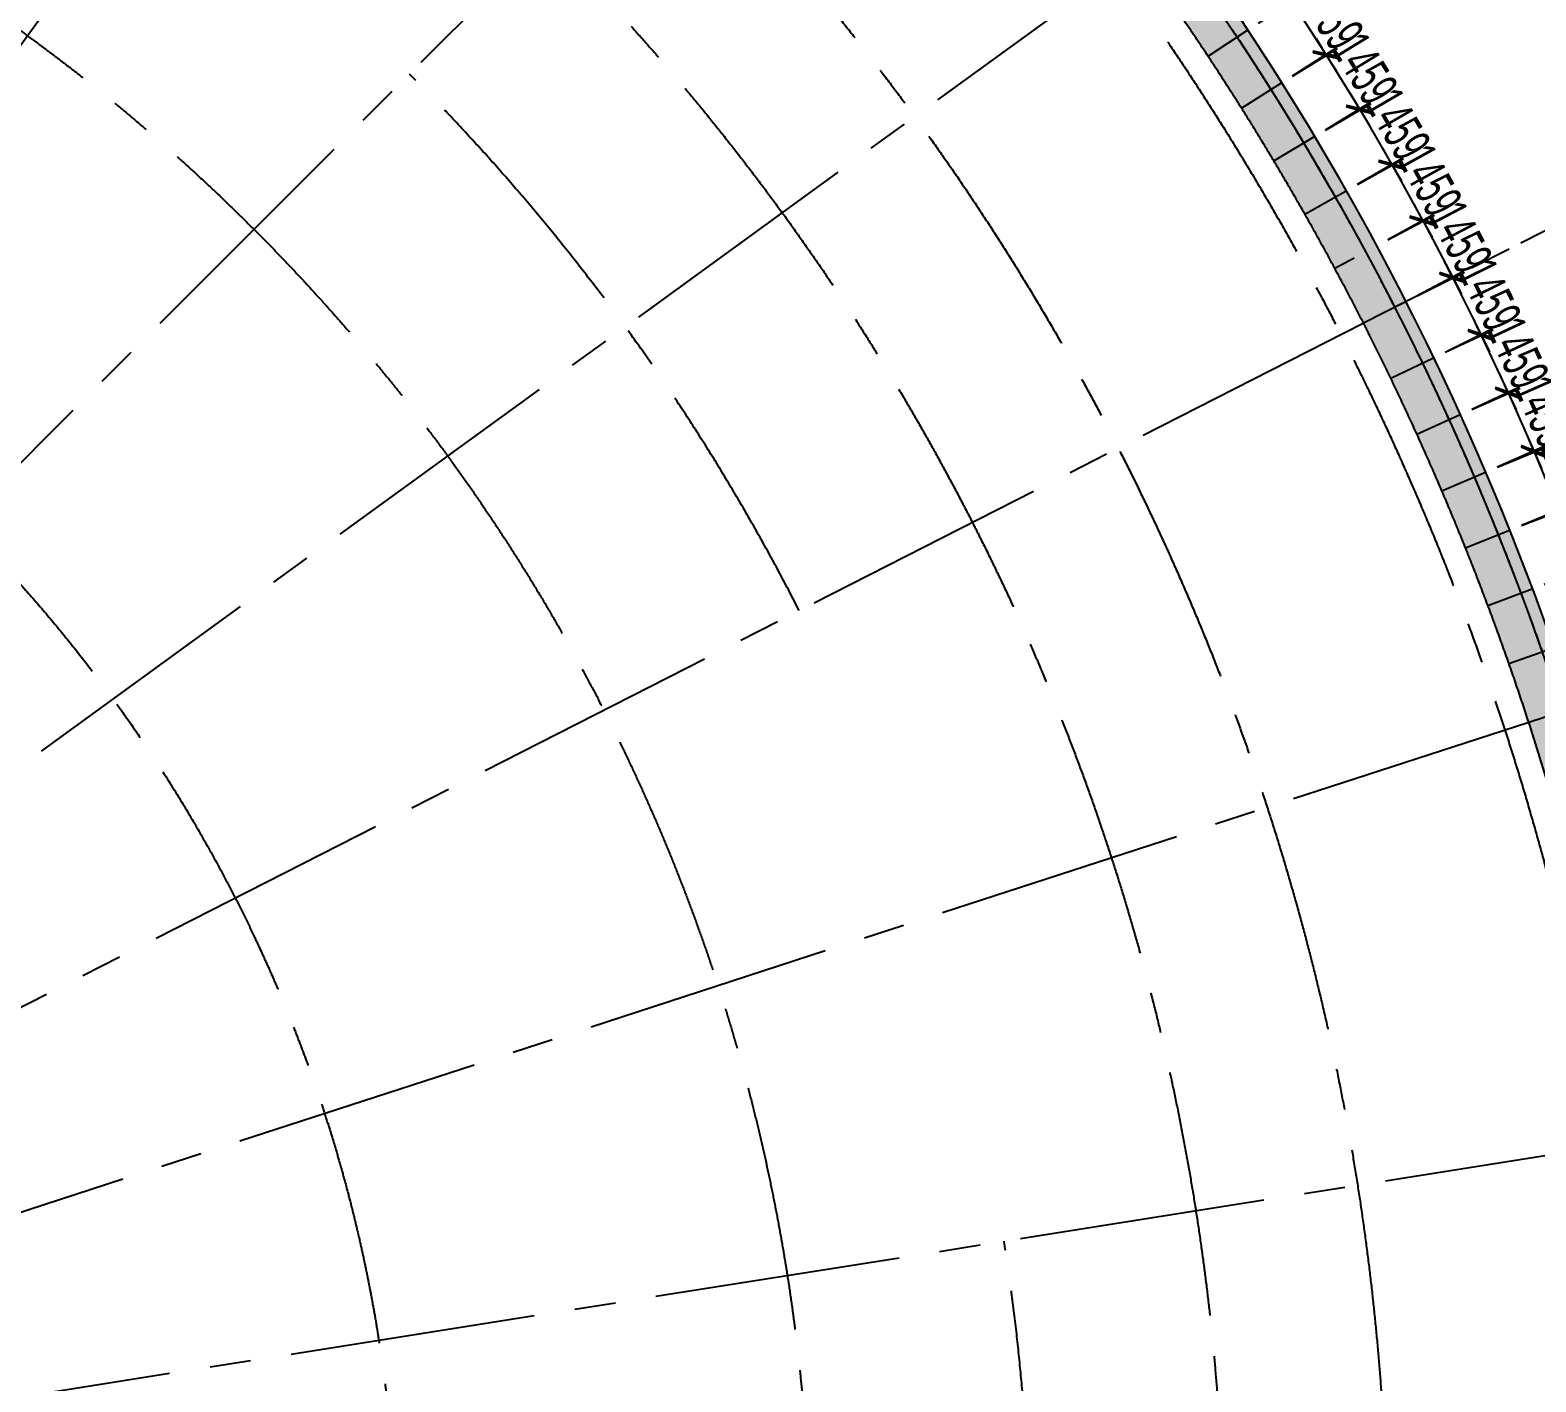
# Model space of a CAD drawing. Extents: x 104132 to 3338343, y -1228862 to 1409848.
# Drawn here: x 1528974 to 1563927, y 101156 to 132536 of the extents above; entities that cross this region are included whole.
import ezdxf

# ---------------------------------------------------------------- set-up
doc = ezdxf.new("R2010")
doc.units = 0
for name, pattern in [('CENTER', [50.8, 31.75, -6.35, 6.35, -6.35]), ('CENTER2', [28.575, 19.05, -3.175, 3.175, -3.175]), ('HIDDEN', [9.525, 6.35, -3.175])]:
    doc.linetypes.add(name, pattern=pattern)
doc.layers.get('0').update_dxf_attribs({"color": 8})
doc.layers.get('Defpoints').update_dxf_attribs({"color": 8})
for name, color, linetype in [('#幕墙线-平面', 8, 'Continuous'), ('#标注', 8, 'Continuous'), ('#虚线', 8, 'HIDDEN'), ('#轴线', 8, 'CENTER2'), ('A-FLOR-UNDR', 8, 'Continuous'), ('DOTE', 8, 'CENTER'), ('IEL-FINE', 8, 'Continuous')]:
    doc.layers.add(name, color=color, linetype=linetype)
doc.styles.add('JHZX', font='jrs.shx', dxfattribs={"width": 0.6, "bigfont": 'jhz.shx'})
doc.dimstyles.new('JZBZ-300', dxfattribs={"dimscale": 300, "dimtxt": 3, "dimasz": 1.5, "dimexe": 1, "dimexo": 1, "dimgap": 0.5, "dimtad": 1, "dimdec": 0, "dimdsep": 46, "dimtxsty": 'JHZX', "dimblk1": 'ARCHTICK', "dimblk2": 'ARCHTICK', "dimsah": 1, "dimcen": 0, "dimclrd": 1, "dimclre": 1, "dimclrt": 2, "dimadec": 3, "dimazin": 2, "dimtfac": 1, "dimtdec": 0, "dimtix": 1, "dimtmove": 0, "dimatfit": 3, "dimfxl": 1, "dimtolj": 1, "dimlwd": -1, "dimlwe": -1, "dimarcsym": 1})

# ---------------------------------------------------------------- blocks, each defined once
blk = doc.blocks.new('_ARCHTICK')
at = {"color": 0, "linetype": 'ByBlock', "const_width": 0.15}
blk.add_lwpolyline([(-0.5, -0.5), (0.5, 0.5)], dxfattribs=at)
blk = doc.blocks.new('*D17')
at = {"layer": '#标注', "color": 1, "ltscale": 300, "transparency": 16777216}
for p, q in [((632056, -116475), (636511, -114205)), ((636140, -126333), (640895, -124788))]:
    blk.add_line(p, q, dxfattribs=at)
blk.add_arc((571468, -147346), 72700, 18, 27, dxfattribs=at)
at = {"layer": 'Defpoints', "color": 0, "ltscale": 300, "transparency": 16777216}
for p in [(631789, -116611), (639339, -121293), (635854, -126425), (571468, -147346)]:
    blk.add_point(p, dxfattribs=at)
at = {"layer": '#标注', "color": 1, "ltscale": 300, "transparency": 16777216, "xscale": 450, "yscale": 450, "zscale": 450}
for p, rotation in [((636244, -114341), 117.0000000000009), ((640610, -124880), 288.0000000000002)]:
    blk.add_blockref('_ARCHTICK', p, dxfattribs=dict(at, rotation=rotation))
at = {"layer": '#标注', "color": 2, "ltscale": 300, "transparency": 16777216, "insert": (639188, -119295), "char_height": 900, "attachment_point": 5, "rotation": 292.5, "style": 'JHZX'}
blk.add_mtext('\\A1;9°', dxfattribs=at)
blk = doc.blocks.new('*D18')
at = {"layer": '#标注', "color": 1, "ltscale": 300, "transparency": 16777216}
for p, q in [((626481, -107376), (630526, -104438)), ((632056, -116475), (636511, -114205))]:
    blk.add_line(p, q, dxfattribs=at)
blk.add_arc((571468, -147346), 72700, 27, 36, dxfattribs=at)
at = {"layer": 'Defpoints', "color": 0, "ltscale": 300, "transparency": 16777216}
for p in [(626238, -107553), (634428, -110996), (631789, -116611), (571468, -147346)]:
    blk.add_point(p, dxfattribs=at)
at = {"layer": '#标注', "color": 1, "ltscale": 300, "transparency": 16777216, "xscale": 450, "yscale": 450, "zscale": 450}
for p, rotation in [((630283, -104614), 126.000000000001), ((636244, -114341), 297.0000000000011)]:
    blk.add_blockref('_ARCHTICK', p, dxfattribs=dict(at, rotation=rotation))
at = {"layer": '#标注', "color": 2, "ltscale": 300, "transparency": 16777216, "insert": (633966, -109047), "char_height": 900, "attachment_point": 5, "rotation": 301.5, "style": 'JHZX'}
blk.add_mtext('\\A1;9°', dxfattribs=at)
blk = doc.blocks.new('JHEG')
at = {"layer": 'IEL-FINE', "ltscale": 300}
h = blk.add_hatch(dxfattribs=at)
h.set_pattern_fill('DOTS', color=256, scale=500)
h.set_pattern_definition([(0, (580162.5, -365125.2), (396.875, 793.75), [0, -793.75])])
edge = h.paths.add_edge_path()
edge.add_arc((645162, -300125), 63900, 342.64631, 381)
edge.add_arc((645162, -300125), 63900, 21, 50.7561)
edge.add_arc((645162, -300125), 63900, 50.7561, 79.71429)
edge.add_arc((645162, -300125), 63900, 79.71429, 120.59457)
edge.add_arc((645162, -300125), 63900, 120.59457, 128.0927)
edge.add_arc((645162, -300125), 63900, 128.0927, 128.52059)
edge.add_arc((607732, -253104), 3800, 128.5206, 304.9823)
edge.add_arc((632729, -288827), 39800, 74.6112, 124.9823, ccw=False)
edge.add_arc((637241, -272436), 22800, -28.017, 74.6112, ccw=False)
edge.add_arc((672553, -291225), 17200, 151.983, 245.4315)
edge.add_arc((654882, -329878), 25300, 22.1323, 65.4315, ccw=False)
edge.add_arc((692028, -314770), 14800, 202.1323, 342.6463)
edge = h.paths.add_edge_path()
edge.add_line((585393, -325672), (634762, -304571))
edge.add_line((634762, -304571), (696381, -340146))
edge.add_arc((645162, -300125), 65000, 321.99666, 563.14286)
edge = h.paths.add_edge_path()
edge.add_line((593853, -322056), (634762, -304571))
edge.add_line((634762, -304571), (688322, -335493))
edge.add_arc((645162, -300125), 55800, 320.6662, 328.1625)
edge.add_arc((692028, -314770), 14800, 202.1323, 272.0898, ccw=False)
edge.add_arc((654882, -329878), 25300, 22.1323, 65.4315)
edge.add_arc((672553, -291225), 17200, 151.983, 245.4315, ccw=False)
edge.add_arc((637241, -272436), 22800, 331.983, 434.6112)
edge.add_arc((632729, -288827), 39800, 74.6112, 116.6062)
edge.add_arc((645162, -300125), 55800, 122.8373, 203.1429)
at = {"layer": '#幕墙线-平面', "ltscale": 300}
for points in [[(698492, -264923), (699410, -264317)], [(699268, -266128), (700200, -265543)], [(700017, -267351), (700962, -266787)], [(700739, -268590), (701696, -268047)], [(701433, -269845), (701886, -269601)], [(702098, -271115), (703078, -270616)], [(702734, -272400), (703725, -271923)], [(703342, -273699), (704344, -273244)], [(703920, -275011), (704932, -274579)], [(704469, -276336), (705490, -275926)], [(704988, -277672), (706018, -277286)], [(705477, -279020), (706515, -278657)], [(705935, -280379), (706981, -280039)]]:
    blk.add_lwpolyline(points, dxfattribs=at)
at = {"layer": '#虚线', "ltscale": 3000}
blk.add_lwpolyline([(640864, -236370, -0.01122), (643729, -236241, -0.016832), (648029, -236290, -0.016832), (652317, -236627, -0.016832), (656572, -237252, -0.104346), (681000, -247221, -0.010582), (683206, -248784, -0.011804), (685587, -250637, -0.025121), (690347, -254941, -0.012545), (692556, -257264, -0.013636), (694822, -259912, -0.013091), (696859, -262566, -0.013091), (698754, -265323, -0.013091), (700502, -268175, -0.013091), (702098, -271115, -0.013091), (703538, -274135, -0.013091), (704818, -277225, -0.013091), (705935, -280379, -0.013091), (706885, -283587, -0.012872)], format="xyb", dxfattribs=at)
at = {"layer": 'A-FLOR-UNDR', "ltscale": 5}
blk.add_arc((645162, -300125), 65000, 322.26362, 203.56739, dxfattribs=at)
blk = doc.blocks.new('*D336')
at = {"layer": '#标注', "color": 1, "ltscale": 300, "transparency": 16777216}
for p, q in [((699662, -264154), (700692, -263491)), ((700440, -263653), (700196, -263275)), ((700440, -263653), (701230, -264880)), ((700452, -265381), (701482, -264717)), ((701230, -264880), (701473, -265258))]:
    blk.add_line(p, q, dxfattribs=at)
at = {"layer": 'Defpoints', "color": 0, "ltscale": 300, "transparency": 16777216}
for p in [(699410, -264317), (701230, -264880), (700200, -265543)]:
    blk.add_point(p, dxfattribs=at)
at = {"layer": '#标注', "color": 1, "ltscale": 300, "transparency": 16777216, "xscale": 450, "yscale": 450, "zscale": 450}
for p, rotation in [((700440, -263653), 302.7857142857414), ((701230, -264880), 122.7857142857414)]:
    blk.add_blockref('_ARCHTICK', p, dxfattribs=dict(at, rotation=rotation))
at = {"layer": '#标注', "color": 2, "ltscale": 300, "transparency": 16777216, "insert": (701339, -263942), "char_height": 900, "attachment_point": 5, "rotation": 302.7857, "style": 'JHZX'}
blk.add_mtext('\\A1;1459', dxfattribs=at)
blk = doc.blocks.new('*D337')
at = {"layer": '#标注', "color": 1, "ltscale": 300, "transparency": 16777216}
for p, q in [((701244, -264903), (701009, -264519)), ((700455, -265386), (701500, -264746)), ((701244, -264903), (702006, -266147)), ((701217, -266630), (702262, -265990)), ((702006, -266147), (702242, -266530))]:
    blk.add_line(p, q, dxfattribs=at)
at = {"layer": 'Defpoints', "color": 0, "ltscale": 300, "transparency": 16777216}
for p in [(700200, -265543), (702006, -266147), (700962, -266787)]:
    blk.add_point(p, dxfattribs=at)
at = {"layer": '#标注', "color": 1, "ltscale": 300, "transparency": 16777216, "xscale": 450, "yscale": 450, "zscale": 450}
for p, rotation in [((701244, -264903), 301.5000000000276), ((702006, -266147), 121.5000000000276)]:
    blk.add_blockref('_ARCHTICK', p, dxfattribs=dict(at, rotation=rotation))
at = {"layer": '#标注', "color": 2, "ltscale": 300, "transparency": 16777216, "insert": (702137, -265211), "char_height": 900, "attachment_point": 5, "rotation": 301.5, "style": 'JHZX'}
blk.add_mtext('\\A1;1459', dxfattribs=at)
blk = doc.blocks.new('*D338')
at = {"layer": '#标注', "color": 1, "ltscale": 300, "transparency": 16777216}
for p, q in [((702020, -266170), (701794, -265781)), ((701221, -266636), (702280, -266019)), ((702020, -266170), (702754, -267431)), ((701955, -267896), (703014, -267280)), ((702754, -267431), (702981, -267819))]:
    blk.add_line(p, q, dxfattribs=at)
at = {"layer": 'Defpoints', "color": 0, "ltscale": 300, "transparency": 16777216}
for p in [(700962, -266787), (702754, -267431), (701696, -268047)]:
    blk.add_point(p, dxfattribs=at)
at = {"layer": '#标注', "color": 1, "ltscale": 300, "transparency": 16777216, "xscale": 450, "yscale": 450, "zscale": 450}
for p, rotation in [((702020, -266170), 300.2142857143143), ((702754, -267431), 120.2142857143142)]:
    blk.add_blockref('_ARCHTICK', p, dxfattribs=dict(at, rotation=rotation))
at = {"layer": '#标注', "color": 2, "ltscale": 300, "transparency": 16777216, "insert": (702906, -266498), "char_height": 900, "attachment_point": 5, "rotation": 300.2143, "style": 'JHZX'}
blk.add_mtext('\\A1;1459', dxfattribs=at)
blk = doc.blocks.new('*D339')
at = {"layer": '#标注', "color": 1, "ltscale": 300, "transparency": 16777216}
for p, q in [((701958, -267902), (703031, -267309)), ((702768, -267454), (702550, -267061)), ((702768, -267454), (703474, -268731)), ((702664, -269179), (703736, -268586)), ((703474, -268731), (703691, -269125))]:
    blk.add_line(p, q, dxfattribs=at)
at = {"layer": 'Defpoints', "color": 0, "ltscale": 300, "transparency": 16777216}
for p in [(701696, -268047), (703474, -268731), (702401, -269324)]:
    blk.add_point(p, dxfattribs=at)
at = {"layer": '#标注', "color": 1, "ltscale": 300, "transparency": 16777216, "xscale": 450, "yscale": 450, "zscale": 450}
for p, rotation in [((702768, -267454), 298.928571428599), ((703474, -268731), 118.928571428599)]:
    blk.add_blockref('_ARCHTICK', p, dxfattribs=dict(at, rotation=rotation))
at = {"layer": '#标注', "color": 2, "ltscale": 300, "transparency": 16777216, "insert": (703646, -267802), "char_height": 900, "attachment_point": 5, "rotation": 298.9286, "style": 'JHZX'}
blk.add_mtext('\\A1;1459', dxfattribs=at)
blk = doc.blocks.new('*D340')
at = {"layer": '#标注', "color": 1, "ltscale": 300, "transparency": 16777216}
for p, q in [((703487, -268755), (703278, -268357)), ((702667, -269185), (703752, -268616)), ((703487, -268755), (704163, -270047)), ((703344, -270477), (704429, -269908)), ((704163, -270047), (704372, -270446))]:
    blk.add_line(p, q, dxfattribs=at)
at = {"layer": 'Defpoints', "color": 0, "ltscale": 300, "transparency": 16777216}
for p in [(702401, -269324), (704163, -270047), (703078, -270616)]:
    blk.add_point(p, dxfattribs=at)
at = {"layer": '#标注', "color": 1, "ltscale": 300, "transparency": 16777216, "xscale": 450, "yscale": 450, "zscale": 450}
for p, rotation in [((703487, -268755), 297.642857142891), ((704163, -270047), 117.6428571428911)]:
    blk.add_blockref('_ARCHTICK', p, dxfattribs=dict(at, rotation=rotation))
at = {"layer": '#标注', "color": 2, "ltscale": 300, "transparency": 16777216, "insert": (704356, -269123), "char_height": 900, "attachment_point": 5, "rotation": 297.6429, "style": 'JHZX'}
blk.add_mtext('\\A1;1459', dxfattribs=at)
blk = doc.blocks.new('*D341')
at = {"layer": '#标注', "color": 1, "ltscale": 300, "transparency": 16777216}
for p, q in [((704176, -270072), (703976, -269669)), ((703347, -270483), (704445, -269939)), ((704176, -270072), (704823, -271379)), ((703994, -271790), (705092, -271246)), ((704823, -271379), (705023, -271782))]:
    blk.add_line(p, q, dxfattribs=at)
at = {"layer": 'Defpoints', "color": 0, "ltscale": 300, "transparency": 16777216}
for p in [(703078, -270616), (704823, -271379), (703725, -271923)]:
    blk.add_point(p, dxfattribs=at)
at = {"layer": '#标注', "color": 1, "ltscale": 300, "transparency": 16777216, "xscale": 450, "yscale": 450, "zscale": 450}
for p, rotation in [((704176, -270072), 296.3571428571746), ((704823, -271379), 116.3571428571745)]:
    blk.add_blockref('_ARCHTICK', p, dxfattribs=dict(at, rotation=rotation))
at = {"layer": '#标注', "color": 2, "ltscale": 300, "transparency": 16777216, "insert": (705037, -270459), "char_height": 900, "attachment_point": 5, "rotation": 296.3571, "style": 'JHZX'}
blk.add_mtext('\\A1;1459', dxfattribs=at)
blk = doc.blocks.new('*D342')
at = {"layer": '#标注', "color": 1, "ltscale": 300, "transparency": 16777216}
for p, q in [((704835, -271404), (704645, -270996)), ((703997, -271796), (705107, -271276)), ((704835, -271404), (705453, -272725)), ((704615, -273117), (705725, -272598)), ((705453, -272725), (705644, -273132))]:
    blk.add_line(p, q, dxfattribs=at)
at = {"layer": 'Defpoints', "color": 0, "ltscale": 300, "transparency": 16777216}
for p in [(703725, -271923), (705453, -272725), (704344, -273244)]:
    blk.add_point(p, dxfattribs=at)
at = {"layer": '#标注', "color": 1, "ltscale": 300, "transparency": 16777216, "xscale": 450, "yscale": 450, "zscale": 450}
for p, rotation in [((704835, -271404), 295.0714285714587), ((705453, -272725), 115.0714285714588)]:
    blk.add_blockref('_ARCHTICK', p, dxfattribs=dict(at, rotation=rotation))
at = {"layer": '#标注', "color": 2, "ltscale": 300, "transparency": 16777216, "insert": (705688, -271810), "char_height": 900, "attachment_point": 5, "rotation": 295.0714, "style": 'JHZX'}
blk.add_mtext('\\A1;1459', dxfattribs=at)
blk = doc.blocks.new('*D343')
at = {"layer": '#标注', "color": 1, "ltscale": 300, "transparency": 16777216}
for p, q in [((704618, -273123), (705739, -272629)), ((705465, -272750), (705283, -272338)), ((705465, -272750), (706053, -274084)), ((705206, -274458), (706328, -273963)), ((706053, -274084), (706234, -274496))]:
    blk.add_line(p, q, dxfattribs=at)
at = {"layer": 'Defpoints', "color": 0, "ltscale": 300, "transparency": 16777216}
for p in [(704344, -273244), (706053, -274084), (704932, -274579)]:
    blk.add_point(p, dxfattribs=at)
at = {"layer": '#标注', "color": 1, "ltscale": 300, "transparency": 16777216, "xscale": 450, "yscale": 450, "zscale": 450}
for p, rotation in [((705465, -272750), 293.7857142857451), ((706053, -274084), 113.7857142857451)]:
    blk.add_blockref('_ARCHTICK', p, dxfattribs=dict(at, rotation=rotation))
at = {"layer": '#标注', "color": 2, "ltscale": 300, "transparency": 16777216, "insert": (706308, -273175), "char_height": 900, "attachment_point": 5, "rotation": 293.7857, "style": 'JHZX'}
blk.add_mtext('\\A1;1459', dxfattribs=at)
blk = doc.blocks.new('*D344')
at = {"layer": '#标注', "color": 1, "ltscale": 300, "transparency": 16777216}
for p, q in [((705209, -274464), (706341, -273995)), ((706064, -274110), (705892, -273694)), ((706064, -274110), (706622, -275457)), ((705767, -275811), (706899, -275342)), ((706622, -275457), (706794, -275873))]:
    blk.add_line(p, q, dxfattribs=at)
at = {"layer": 'Defpoints', "color": 0, "ltscale": 300, "transparency": 16777216}
for p in [(704932, -274579), (706622, -275457), (705490, -275926)]:
    blk.add_point(p, dxfattribs=at)
at = {"layer": '#标注', "color": 1, "ltscale": 300, "transparency": 16777216, "xscale": 450, "yscale": 450, "zscale": 450}
for p, rotation in [((706064, -274110), 292.5000000000321), ((706622, -275457), 112.5000000000321)]:
    blk.add_blockref('_ARCHTICK', p, dxfattribs=dict(at, rotation=rotation))
at = {"layer": '#标注', "color": 2, "ltscale": 300, "transparency": 16777216, "insert": (706897, -274554), "char_height": 900, "attachment_point": 5, "rotation": 292.5, "style": 'JHZX'}
blk.add_mtext('\\A1;1459', dxfattribs=at)
blk = doc.blocks.new('*D345')
at = {"layer": '#标注', "color": 1, "ltscale": 300, "transparency": 16777216}
for p, q in [((706632, -275483), (706469, -275063)), ((705770, -275818), (706912, -275374)), ((706632, -275483), (707160, -276842)), ((706297, -277177), (707440, -276734)), ((707160, -276842), (707323, -277262))]:
    blk.add_line(p, q, dxfattribs=at)
at = {"layer": 'Defpoints', "color": 0, "ltscale": 300, "transparency": 16777216}
for p in [(705490, -275926), (707160, -276842), (706018, -277286)]:
    blk.add_point(p, dxfattribs=at)
at = {"layer": '#标注', "color": 1, "ltscale": 300, "transparency": 16777216, "xscale": 450, "yscale": 450, "zscale": 450}
for p, rotation in [((706632, -275483), 291.2142857143227), ((707160, -276842), 111.2142857143227)]:
    blk.add_blockref('_ARCHTICK', p, dxfattribs=dict(at, rotation=rotation))
at = {"layer": '#标注', "color": 2, "ltscale": 300, "transparency": 16777216, "insert": (707455, -275945), "char_height": 900, "attachment_point": 5, "rotation": 291.2143, "style": 'JHZX'}
blk.add_mtext('\\A1;1459', dxfattribs=at)
blk = doc.blocks.new('*D346')
at = {"layer": '#标注', "color": 1, "ltscale": 300, "transparency": 16777216}
for p, q in [((707170, -276868), (707016, -276445)), ((706300, -277184), (707452, -276766)), ((707170, -276868), (707667, -278239)), ((706797, -278555), (707949, -278137)), ((707667, -278239), (707820, -278662))]:
    blk.add_line(p, q, dxfattribs=at)
at = {"layer": 'Defpoints', "color": 0, "ltscale": 300, "transparency": 16777216}
for p in [(706018, -277286), (707667, -278239), (706515, -278657)]:
    blk.add_point(p, dxfattribs=at)
at = {"layer": '#标注', "color": 1, "ltscale": 300, "transparency": 16777216, "xscale": 450, "yscale": 450, "zscale": 450}
for p, rotation in [((707170, -276868), 289.9285714286084), ((707667, -278239), 109.9285714286084)]:
    blk.add_blockref('_ARCHTICK', p, dxfattribs=dict(at, rotation=rotation))
at = {"layer": '#标注', "color": 2, "ltscale": 300, "transparency": 16777216, "insert": (707982, -277349), "char_height": 900, "attachment_point": 5, "rotation": 289.9286, "style": 'JHZX'}
blk.add_mtext('\\A1;1459', dxfattribs=at)
blk = doc.blocks.new('轴网20240313')
at = {"layer": '#标注', "ltscale": 300}
blk.add_circle((571467.9, -147345.9), 64700, dxfattribs=at)
at = {"layer": '#轴线', "ltscale": 300}
for p, q in [((580461, -134967.9), (611260.9, -92575.4)), ((582286.6, -136527.2), (619339, -99474.8)), ((583845.8, -138352.8), (626238.3, -107552.8)), ((585100.3, -140399.8), (631789, -116610.7)), ((586019, -142617.9), (635854.4, -126425.4)), ((586579.5, -144952.4), (638334.4, -136755.3))]:
    blk.add_line(p, q, dxfattribs=at)
for radius in [64700, 63300, 57500, 53700, 44100, 34500]:
    blk.add_circle((571467.9, -147345.9), radius, dxfattribs=at)
for start, end in [(27, 45), (351, 9)]:
    blk.add_arc((571467.9, -147345.9), 49200, start, end, dxfattribs=at)
at = {"layer": '#标注', "ltscale": 300}
for base, p1, p2, picture, middle in [((634427.9, -110995.9), (631789, -116610.7), (626238.3, -107552.8), '*D18', (633966.4, -109046.7)), ((639339.2, -121292.5), (635854.4, -126425.4), (631789, -116610.7), '*D17', (639188.2, -119295.2))]:
    dim = blk.add_angular_dim_3p(base=base, center=(571467.9, -147345.9), p1=p1, p2=p2, dimstyle='JZBZ-300', dxfattribs=at)
    dim.commit()
    dim.dimension.update_dxf_attribs({"geometry": picture, "text_midpoint": middle})
blk = doc.blocks.new('HMNGMJHM')
at = {"layer": '#标注', "ltscale": 300}
for p1, p2, picture, middle in [((699409.7, -264316.9), (700199.6, -265543.1), '*D336', (701339.2, -263941.6)), ((700199.6, -265543.1), (700961.7, -266786.7), '*D337', (702136.9, -265211.2)), ((700961.7, -266786.7), (701695.7, -268047.1), '*D338', (702906, -266498.4)), ((701695.7, -268047.1), (702401.2, -269323.7), '*D339', (703646, -267802.5)), ((702401.2, -269323.7), (703077.9, -270615.8), '*D340', (704356.5, -269122.9)), ((703077.9, -270615.8), (703725.5, -271922.7), '*D341', (705037.2, -270458.9)), ((703725.5, -271922.7), (704343.5, -273243.9), '*D342', (705687.8, -271809.8)), ((704343.5, -273243.9), (704931.8, -274578.5), '*D343', (706307.9, -273175)), ((704931.8, -274578.5), (705490, -275926.1), '*D344', (706897.2, -274553.8)), ((705490, -275926.1), (706017.8, -277285.8), '*D345', (707455.4, -275945.5)), ((706017.8, -277285.8), (706514.9, -278657), '*D346', (707982.3, -277349.3))]:
    dim = blk.add_aligned_dim(p1=p1, p2=p2, distance=1225.3, dimstyle='JZBZ-300', dxfattribs=at)
    dim.commit()
    dim.dimension.update_dxf_attribs({"geometry": picture, "text_midpoint": middle})

msp = doc.modelspace()

# ---------------------------------------------------------------- block references
at = {"layer": '#幕墙线-平面'}
for name in ['JHEG', 'HMNGMJHM']:
    msp.add_blockref(name, (857825, 396853), dxfattribs=at)
at = {"layer": 'DOTE'}
msp.add_blockref('轴网20240313', (931520, 244073), dxfattribs=at)

doc.saveas('drawing.dxf')
